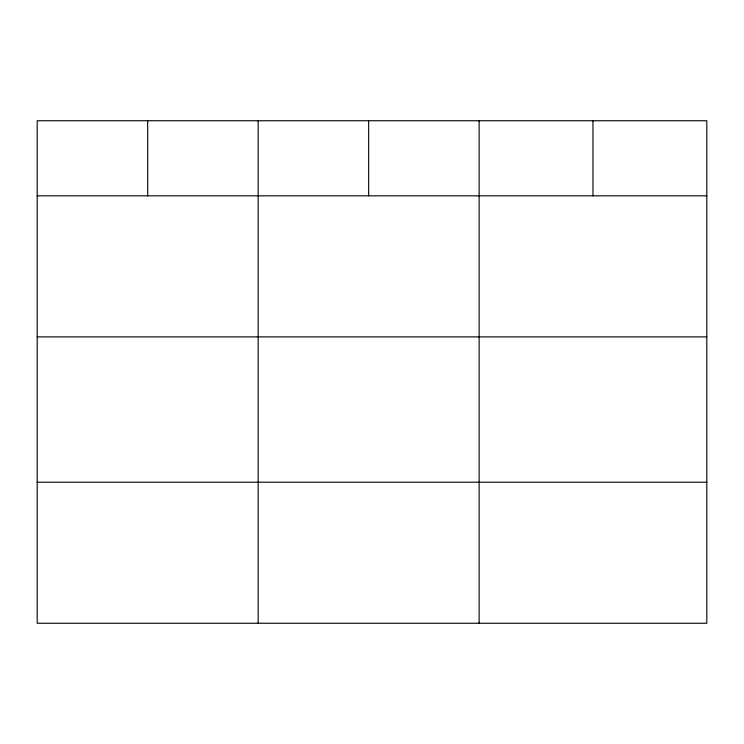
<?xml version="1.0" encoding="UTF-8"?>
<svg xmlns="http://www.w3.org/2000/svg" width="744" height="744" viewBox="0 0 744 744"><rect width="100%" height="100%" fill="white"/><g stroke="black" fill="none" stroke-linecap="round" stroke-linejoin="round"><path stroke-width="1.12" d="M706.8 336.883L706.8 120.742L37.2 120.742L37.2 623.258L706.8 623.258L706.8 336.883L37.2 336.883M37.2 195.83L706.8 195.83M37.2 482.205L706.8 482.205M592.968 120.742L592.968 195.83M479.136 120.742L479.136 623.258M368.652 120.742L368.652 195.83M258.168 120.742L258.168 623.258M147.684 120.742L147.684 195.83"/></g></svg>
